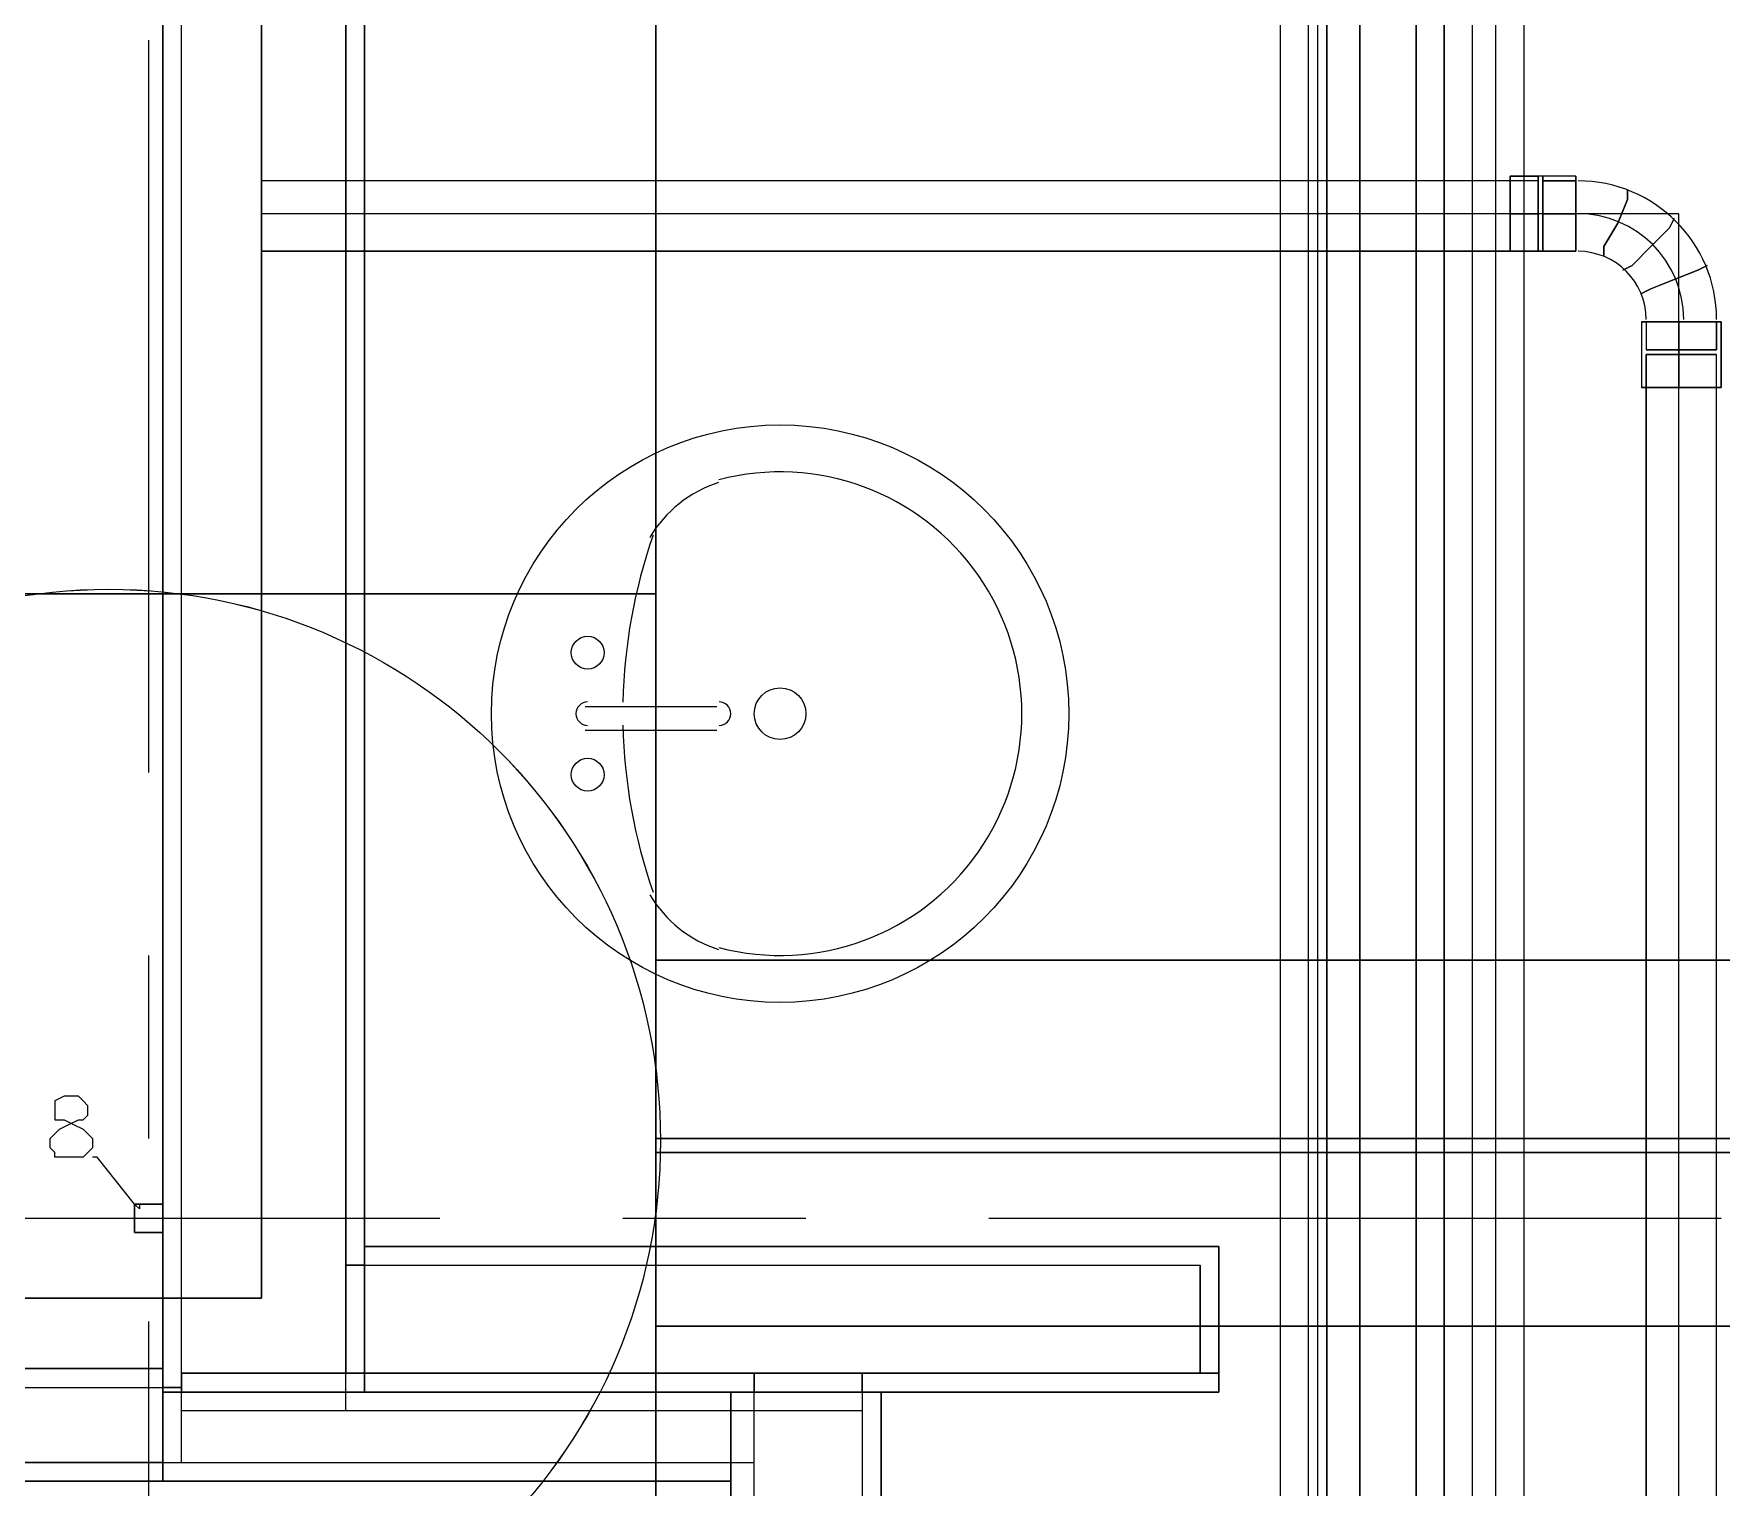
# Model space of a CAD drawing. Header units: metres. Extents: x 114 to 218, y 8 to 180.
# Drawn here: x 165.1 to 170.63, y 77.75 to 82.51 of the extents above; entities that cross this region are included whole.
import ezdxf

# ---------------------------------------------------------------- set-up
doc = ezdxf.new("R2010")
doc.units = ezdxf.units.M
doc.header["$MEASUREMENT"] = 0
for name, color, linetype in [('_Route', 7, 'Continuous'), ('A-2D-I-WALL', 7, 'Continuous'), ('A-2D-SANR-FIXT', 7, 'Continuous'), ('A-3D-I-WALL', 7, 'Continuous'), ('A-TFP-GRID-REFERENCE', 7, 'Continuous'), ('A_GRID', 7, 'Continuous'), ('PL-DHW-Pipe', 7, 'Continuous'), ('PL-DHW-Pipe_Fitting-Insulation', 7, 'Continuous'), ('PL-DHWR-Pipe', 7, 'Continuous'), ('PL-DHWR-Pipe_Fitting-Insulation', 7, 'Continuous'), ('PL-VA-Connector', 7, 'Continuous'), ('PL-VA-Fitting', 7, 'Continuous'), ('PL-VA-Pipe', 7, 'Continuous'), ('S-3D-BEAM', 7, 'Continuous'), ('S-3D-FTNG', 7, 'Continuous'), ('S-3D-PILR', 7, 'Continuous'), ('S-3D-SLAB', 7, 'Continuous'), ('S-3D-WALL', 7, 'Continuous')]:
    doc.layers.add(name, color=color, linetype=linetype)

msp = doc.modelspace()

# ---------------------------------------------------------------- linework, layer by layer
at = {"layer": '_Route', "color": 4, "true_color": 0x00ffff}
for points in [[(126.489, 57.984), (150.623, 57.984), (150.623, 65.1518), (169.8193, 65.1518), (169.8193, 85.5019), (182.2324, 85.5019)], [(126.489, 57.984), (150.623, 57.984), (150.623, 65.1518), (169.8193, 65.1518), (169.8193, 85.5019), (182.2324, 85.5019)], [(193.461, 85.4557), (193.461, 85.0712), (169.3117, 85.0712), (169.3117, 65.721), (150.623, 65.721), (150.623, 77.2265), (141.1786, 77.2265), (140.8402, 77.2265), (130.5806, 77.2265), (130.2422, 77.2265), (126.489, 77.2265)], [(193.461, 85.4557), (193.461, 85.0712), (169.3117, 85.0712), (169.3117, 65.721), (150.623, 65.721), (150.623, 77.2265), (141.1786, 77.2265), (140.8402, 77.2265), (130.5806, 77.2265), (130.2422, 77.2265), (126.489, 77.2265)], [(183.3091, 76.2267), (182.6785, 76.8573), (170.4961, 76.8573), (170.4961, 81.9179), (165.8508, 81.9179)], [(183.3091, 76.2267), (182.6785, 76.8573), (170.4961, 76.8573), (170.4961, 81.9179), (165.8508, 81.9179)]]:
    msp.add_lwpolyline(points, dxfattribs=at)
at = {"layer": 'A-2D-I-WALL', "color": 9, "true_color": 0xbababa}
for points in [[(165.5894, 77.8264), (165.5894, 86.1018)], [(166.1277, 77.9956), (166.1277, 86.1018)], [(166.1892, 78.5339), (166.1892, 85.6711)], [(168.9887, 78.5339), (166.1892, 78.5339)], [(166.1892, 78.5339), (166.1892, 78.4724)], [(167.8812, 78.0571), (168.9887, 78.0571), (168.9887, 78.5339)], [(166.1277, 78.4724), (168.9272, 78.4724), (168.9272, 78.1186)], [(166.1277, 78.1186), (167.4659, 78.1186)], [(166.1892, 78.1186), (166.1892, 78.0571)], [(167.4659, 78.0571), (167.4659, 78.1186)], [(167.8197, 78.1186), (168.9272, 78.1186)], [(167.8197, 78.1186), (167.8197, 69.4126)], [(150.6845, 78.0725), (165.5894, 78.0725)], [(166.1277, 78.0571), (166.6969, 78.0571)], [(166.6969, 78.0571), (167.389, 78.0571)], [(167.8812, 69.4741), (167.8812, 78.0571)], [(167.8197, 77.9956), (165.5894, 77.9956)], [(167.4659, 67.536), (167.4659, 77.9956)], [(154.6683, 77.8264), (167.4659, 77.8264)], [(167.389, 77.7649), (167.389, 77.8264)], [(154.7914, 77.7649), (167.389, 77.7649)], [(167.389, 77.7649), (167.389, 67.5975)]]:
    msp.add_lwpolyline(points, dxfattribs=at)
at = {"layer": 'A-2D-SANR-FIXT', "color": 9, "true_color": 0xbababa}
for points in [[(166.9122, 80.3028), (167.3429, 80.3028)], [(166.9122, 80.2259), (167.3429, 80.2259)]]:
    msp.add_lwpolyline(points, dxfattribs=at)
for centre, radius in [((167.5505, 80.2798), 0.946), ((166.9199, 80.4797), 0.0538), ((167.5505, 80.2798), 0.0846), ((166.9199, 80.0798), 0.0538)]:
    msp.add_circle(centre, radius, dxfattribs=at)
for centre, radius, start, end in [((167.5506, 80.2798), 0.7921, 255.3039, 104.6956), ((167.4736, 80.6489), 0.4076, 107.8096, 149.2062), ((168.8117, 80.2796), 1.7765, 160.7829, 178.7854), ((166.9199, 80.2798), 0.0385, 90, 270), ((167.3506, 80.2798), 0.0385, 270, 90), ((168.8117, 80.28), 1.7765, 181.2146, 199.2171), ((167.4736, 79.8952), 0.4076, 210.7916, 252.1904)]:
    msp.add_arc(centre, radius, start, end, dxfattribs=at)
at = {"layer": 'A-3D-I-WALL', "color": 42, "true_color": 0xdda500}
for points in [[(165.5278, 78.0571), (166.1892, 78.0571), (166.1892, 78.5339), (166.1892, 85.6711), (166.1892, 86.1633), (165.897, 86.1633), (165.5278, 86.1633), (166.1892, 86.1633), (166.1892, 85.6711), (166.1892, 78.5339), (166.1892, 78.0571), (166.1277, 78.0571), (165.5894, 78.0571), (165.5278, 78.0571)], [(165.5278, 86.1633), (165.5278, 78.134), (165.5278, 78.0571), (165.5278, 78.134), (165.5278, 86.1018), (165.5278, 86.1633)], [(165.5894, 78.0725), (165.5894, 78.1186), (165.5894, 86.1018), (165.5278, 86.1018), (165.5278, 78.134), (165.5278, 78.0725), (165.5894, 78.0725)], [(166.1892, 78.4724), (166.1892, 78.5339), (166.1892, 85.6711), (166.1892, 85.7326), (166.1277, 85.7326), (166.1277, 78.4724), (166.1892, 78.4724)], [(168.9887, 78.5339), (166.1892, 78.5339), (166.1892, 78.4724), (168.9272, 78.4724), (168.9272, 78.1186), (168.9887, 78.1186), (168.9887, 78.4724), (168.9887, 78.5339)], [(168.9887, 78.5339), (166.1892, 78.5339), (166.1892, 78.0571), (167.389, 78.0571), (167.8812, 78.0571), (168.9887, 78.0571), (168.9887, 78.5339), (168.9887, 78.4724), (168.9887, 78.1186), (168.9887, 78.0571), (167.8812, 78.0571), (167.389, 78.0571), (166.1892, 78.0571), (166.1892, 78.5339), (168.9887, 78.5339)], [(166.1892, 78.5339), (166.1892, 78.5339)], [(166.1892, 78.5339), (166.1892, 78.5339)], [(166.1892, 78.5339), (166.1892, 78.5339)], [(166.1892, 78.5339), (166.1892, 78.5339)], [(166.1892, 78.5339), (166.1892, 78.5339)], [(168.9887, 78.5339), (168.9887, 78.5339)], [(168.9887, 78.5339), (168.9887, 78.5339)], [(165.5894, 78.1186), (166.1277, 78.1186), (166.1277, 78.4724)], [(166.1892, 78.4724), (166.1277, 78.4724), (166.1277, 78.1186), (166.1892, 78.1186)], [(166.1277, 78.4724), (166.1277, 78.4724)], [(166.1277, 78.4724), (166.1277, 78.4724)], [(166.1892, 78.4724), (166.1892, 78.4724)], [(166.1892, 78.4724), (166.1892, 78.4724)], [(168.9272, 78.1186), (168.9272, 78.4724)], [(168.9272, 78.4724), (168.9272, 78.4724)], [(168.9887, 78.4724), (168.9887, 78.4724)], [(168.9887, 78.4724), (168.9887, 78.4724)], [(165.5278, 78.134), (155.2836, 78.134), (154.7914, 78.134), (154.7299, 78.134), (154.6683, 78.134), (154.0685, 78.134), (154.0685, 78.0725), (154.6683, 78.0725), (154.7914, 78.0725), (165.5278, 78.0725), (165.5278, 78.134)], [(165.5278, 78.134), (154.7914, 78.134), (154.7914, 77.7649), (165.5278, 77.7649), (165.5278, 78.0571), (165.5278, 78.134), (165.5278, 78.0571), (165.5278, 77.7649), (154.7914, 77.7649), (154.7914, 78.134), (165.5278, 78.134)], [(165.5278, 78.134), (165.5278, 78.134)], [(165.5278, 78.134), (165.5278, 78.134)], [(165.5278, 78.134), (165.5278, 78.134)], [(165.5278, 78.134), (165.5278, 78.134)], [(166.1892, 78.1186), (166.1277, 78.1186), (165.5894, 78.1186), (165.5894, 78.0725), (165.5894, 78.0571), (166.1277, 78.0571), (166.1892, 78.0571), (166.1892, 78.1186)], [(165.5894, 78.1186), (165.5894, 78.1186)], [(165.5894, 78.1186), (165.5894, 78.1186)], [(166.1277, 78.1186), (166.1277, 78.1186)], [(166.1277, 78.1186), (166.1277, 78.1186)], [(166.1277, 78.1186), (166.1277, 78.1186)], [(167.4659, 78.0571), (167.4659, 78.1186), (166.1892, 78.1186), (166.1892, 78.0571), (167.389, 78.0571), (167.4659, 78.0571)], [(166.1892, 78.1186), (166.1892, 78.1186)], [(166.1892, 78.1186), (166.1892, 78.1186)], [(167.4659, 78.1186), (167.8197, 78.1186)], [(167.4659, 78.1186), (167.4659, 78.1186)], [(167.8197, 78.0571), (167.8197, 78.1186), (167.4659, 78.1186), (167.4659, 78.0571)], [(167.4659, 78.1186), (167.4659, 78.1186)], [(167.8197, 78.0571), (167.8812, 78.0571), (168.9887, 78.0571), (168.9887, 78.1186), (168.9272, 78.1186), (167.8197, 78.1186), (167.8197, 78.0571)], [(167.8197, 78.1186), (167.8197, 78.1186)], [(167.8197, 78.1186), (167.8197, 78.1186)], [(168.9272, 78.1186), (168.9272, 78.1186)], [(168.9887, 78.1186), (168.9887, 78.1186)], [(168.9887, 78.1186), (168.9887, 78.1186)], [(165.5278, 77.8264), (165.5278, 78.0571), (165.5894, 78.0571), (165.5894, 78.0725), (165.5278, 78.0725)], [(165.5278, 78.0725), (165.5278, 78.0725)], [(165.5278, 78.0725), (165.5278, 78.0725)], [(165.5278, 78.0571), (165.5278, 78.0571)], [(165.5278, 78.0571), (165.5278, 78.0571)], [(165.5278, 78.0571), (165.5278, 78.0571)], [(165.5278, 78.0571), (165.5278, 78.0571)], [(165.5278, 78.0571), (165.5278, 77.7649), (165.5278, 78.0571)], [(165.5278, 78.0571), (167.389, 78.0571), (166.1892, 78.0571), (165.5278, 78.0571)], [(165.5278, 78.0571), (165.5278, 78.0571)], [(165.5894, 78.0725), (165.5894, 78.0725)], [(165.5894, 78.0725), (165.5894, 78.0725)], [(165.5894, 78.0725), (165.5894, 78.0725)], [(165.5894, 78.0571), (165.5894, 78.0571)], [(165.5894, 78.0571), (165.5894, 78.0571)], [(165.5894, 78.0571), (165.5894, 78.0571)], [(166.1277, 78.0571), (166.1277, 78.0571)], [(166.1277, 78.0571), (166.1277, 78.0571)], [(166.1892, 78.0571), (166.1892, 78.0571)], [(166.1892, 78.0571), (166.1892, 78.0571)], [(166.1892, 78.0571), (166.1892, 78.0571)], [(166.1892, 78.0571), (166.1892, 78.0571)], [(166.1892, 78.0571), (166.1892, 78.0571)], [(167.389, 78.0571), (167.389, 78.0571)], [(167.389, 78.0571), (167.389, 78.0571)], [(167.389, 78.0571), (167.389, 78.0571)], [(167.389, 78.0571), (167.389, 67.5975), (167.4659, 67.5975), (167.4659, 78.0571), (167.389, 78.0571), (167.8812, 78.0571), (167.8812, 67.5975)], [(167.389, 78.0571), (167.8812, 78.0571), (167.8812, 69.4741), (167.8812, 68.9973), (167.8812, 67.5975), (167.389, 67.5975), (167.389, 78.0571), (167.389, 67.5975)], [(167.389, 78.0571), (167.389, 78.0571)], [(167.389, 78.0571), (167.389, 78.0571)], [(167.389, 77.7649), (167.389, 78.0571)], [(167.389, 78.0571), (167.389, 77.7649)], [(167.389, 78.0571), (167.389, 78.0571)], [(167.4659, 78.0571), (167.4659, 78.0571)], [(167.4659, 78.0571), (167.4659, 78.0571)], [(167.8197, 78.0571), (167.8197, 78.0571)], [(167.8197, 67.5975), (167.8812, 67.5975), (167.8812, 78.0571), (167.8197, 78.0571), (167.8197, 67.5975)], [(167.8197, 78.0571), (167.8197, 78.0571)], [(167.8812, 78.0571), (167.8812, 78.0571)], [(167.8812, 78.0571), (167.8812, 78.0571)], [(167.8812, 78.0571), (167.8812, 78.0571)], [(167.8812, 78.0571), (167.8812, 78.0571)], [(167.8812, 78.0571), (167.8812, 78.0571)], [(167.8812, 78.0571), (167.8812, 78.0571)], [(168.9887, 78.0571), (168.9887, 78.0571)], [(168.9887, 78.0571), (168.9887, 78.0571)], [(154.7914, 77.8264), (154.7914, 77.7649), (165.5278, 77.7649), (165.5278, 77.8264), (154.7914, 77.8264)], [(165.5278, 77.8264), (165.5278, 77.8264)], [(165.5278, 77.7649), (165.5278, 77.7649)], [(165.5278, 77.7649), (165.5278, 77.7649)], [(165.5278, 77.7649), (167.389, 77.7649), (165.5278, 77.7649)], [(165.5278, 77.7649), (165.5278, 77.7649)], [(167.389, 77.7649), (167.389, 77.7649)]]:
    msp.add_lwpolyline(points, dxfattribs=at)
at = {"layer": 'A-TFP-GRID-REFERENCE', "color": 1, "true_color": 0xff0000}
for points in [[(165.2048, 79.0262), (165.1741, 79.0108), (165.1741, 78.9954), (165.1741, 78.9646), (165.1741, 78.9493), (165.2048, 78.9493), (165.2356, 78.9339), (165.2663, 78.9185), (165.2817, 78.9031), (165.2971, 78.8877), (165.2971, 78.857), (165.2817, 78.8416), (165.2663, 78.8262), (165.251, 78.8262), (165.2048, 78.8262), (165.1741, 78.8262), (165.1741, 78.8416), (165.1587, 78.857), (165.1587, 78.8877), (165.1741, 78.9031), (165.1894, 78.9185), (165.2202, 78.9339), (165.251, 78.9493), (165.2663, 78.9493), (165.2817, 78.9646), (165.2817, 78.9954), (165.2663, 79.0108), (165.251, 79.0262), (165.2048, 79.0262)], [(165.4355, 78.6724), (165.3125, 78.8262), (165.2971, 78.8262)], [(165.5278, 78.6724), (165.4355, 78.6724), (165.4355, 78.5801), (165.4355, 78.6724), (165.5278, 78.6724)], [(165.4355, 78.6724), (165.4355, 78.6724)], [(165.4355, 78.6724), (165.4355, 78.6724)], [(165.4509, 78.6724), (165.4509, 78.657), (165.4355, 78.6724), (165.4509, 78.6724), (165.4509, 78.6724)], [(165.5278, 78.5801), (165.5278, 78.6724), (165.5278, 78.5801)], [(165.5278, 78.6724), (165.5278, 78.6724)], [(165.5278, 78.6724), (165.5278, 78.6724)], [(165.5278, 78.5801), (165.4355, 78.5801), (165.5278, 78.5801)], [(165.4355, 78.5801), (165.4355, 78.5801)], [(165.4355, 78.5801), (165.4355, 78.5801)], [(165.5278, 78.5801), (165.5278, 78.5801)]]:
    msp.add_lwpolyline(points, dxfattribs=at)
at = {"layer": 'A_GRID', "color": 1, "true_color": 0xff0000}
for points in [[(165.4817, 80.0875), (165.4817, 82.487)], [(165.4817, 78.8877), (165.4817, 79.4876)], [(166.4354, 78.6262), (164.0358, 78.6262)], [(167.6351, 78.6262), (167.0352, 78.6262)], [(170.6346, 78.6262), (168.235, 78.6262)], [(165.4817, 75.8883), (165.4817, 78.2878)]]:
    msp.add_lwpolyline(points, dxfattribs=at)
at = {"layer": 'PL-DHW-Pipe', "color": 1, "true_color": 0xff0000}
for points in [[(169.727, 65.2749), (169.727, 84.4405)], [(169.727, 84.4405), (169.727, 65.2749)], [(169.727, 65.2749), (169.727, 84.4405)], [(169.727, 84.4405), (169.727, 65.2749)], [(169.8193, 65.2749), (169.8193, 84.4405)], [(169.8193, 65.2749), (169.8193, 84.4405)], [(169.8193, 65.2749), (169.8193, 84.4405)], [(169.8193, 65.2749), (169.8193, 84.4405)], [(169.8962, 65.2749), (169.8962, 84.4405)], [(169.8962, 65.2749), (169.8962, 84.4405)], [(169.8962, 65.2749), (169.8962, 84.4405)], [(169.8962, 65.2749), (169.8962, 84.4405)]]:
    msp.add_lwpolyline(points, dxfattribs=at)
at = {"layer": 'PL-DHW-Pipe_Fitting-Insulation', "color": 7, "true_color": 0xfafafa}
for points in [[(169.6348, 65.2749), (169.6348, 84.4405)], [(169.6348, 84.4405), (169.6348, 65.2749)], [(169.6348, 65.2749), (169.6348, 84.4405)], [(169.6348, 84.4405), (169.6348, 65.2749)], [(169.8193, 65.2749), (169.8193, 84.4405)], [(169.8193, 65.2749), (169.8193, 84.4405)], [(169.8193, 65.2749), (169.8193, 84.4405)], [(169.8193, 65.2749), (169.8193, 84.4405)], [(169.9885, 65.2749), (169.9885, 84.4405)], [(169.9885, 65.2749), (169.9885, 84.4405)], [(169.9885, 65.2749), (169.9885, 84.4405)], [(169.9885, 65.2749), (169.9885, 84.4405)]]:
    msp.add_lwpolyline(points, dxfattribs=at)
at = {"layer": 'PL-DHWR-Pipe', "color": 30, "true_color": 0xff7f00}
for points in [[(169.281, 85.0404), (169.281, 65.7671)], [(169.281, 85.0404), (169.281, 65.7671)], [(169.281, 85.0404), (169.281, 65.7671)], [(169.281, 85.0404), (169.281, 65.7671)], [(169.3117, 85.0404), (169.3117, 65.7671)], [(169.3117, 85.0404), (169.3117, 65.7671)], [(169.3117, 85.0404), (169.3117, 65.7671)], [(169.3117, 85.0404), (169.3117, 65.7671)], [(169.3425, 85.0404), (169.3425, 65.7671)], [(169.3425, 65.7671), (169.3425, 65.7671), (169.3425, 85.0404)], [(169.3425, 85.0404), (169.3425, 65.7671)], [(169.3425, 65.7671), (169.3425, 65.7671), (169.3425, 85.0404)]]:
    msp.add_lwpolyline(points, dxfattribs=at)
at = {"layer": 'PL-DHWR-Pipe_Fitting-Insulation', "color": 7, "true_color": 0xfafafa}
for points in [[(169.1887, 85.0404), (169.1887, 65.7671)], [(169.1887, 85.0404), (169.1887, 65.7671)], [(169.1887, 85.0404), (169.1887, 65.7671)], [(169.1887, 85.0404), (169.1887, 65.7671)], [(169.3117, 85.0404), (169.3117, 65.7671)], [(169.3117, 85.0404), (169.3117, 65.7671)], [(169.3117, 85.0404), (169.3117, 65.7671)], [(169.3117, 85.0404), (169.3117, 65.7671)], [(169.4502, 85.0404), (169.4502, 65.7671)], [(169.4502, 65.7671), (169.4502, 65.7671), (169.4502, 85.0404)], [(169.4502, 85.0404), (169.4502, 65.7671)], [(169.4502, 65.7671), (169.4502, 65.7671), (169.4502, 85.0404)]]:
    msp.add_lwpolyline(points, dxfattribs=at)
at = {"layer": 'PL-VA-Connector', "color": 171, "true_color": 0x7f7fff}
for points in [[(169.9424, 82.041), (169.9424, 81.9948), (169.9424, 81.9179), (169.9424, 81.8256), (169.9424, 81.7949), (169.9424, 81.8256), (169.9424, 81.9179), (169.9424, 81.9948), (169.9424, 82.041), (169.9424, 82.0256), (169.9424, 81.9794), (169.9424, 81.9179), (169.9424, 81.8564), (169.9424, 81.8103), (169.9424, 81.7949), (169.9424, 81.8103), (169.9424, 81.8564), (169.9424, 81.9179), (169.9424, 81.9794), (169.9424, 82.0256), (169.9424, 82.041)], [(169.9424, 82.041), (170.0347, 82.041)], [(170.1577, 82.041), (169.9424, 82.041)], [(170.0347, 82.041), (169.9424, 82.041)], [(170.1577, 82.041), (169.9424, 82.041)], [(169.9424, 82.041), (169.9424, 81.9948), (169.9424, 81.9179), (169.9424, 81.8256), (169.9424, 81.7949), (169.9424, 81.8256), (169.9424, 81.9179), (169.9424, 81.9948), (169.9424, 82.041), (169.9424, 82.0256), (169.9424, 81.9794), (169.9424, 81.9179), (169.9424, 81.8564), (169.9424, 81.8103), (169.9424, 81.7949), (169.9424, 81.8103), (169.9424, 81.8564), (169.9424, 81.9179), (169.9424, 81.9794), (169.9424, 82.0256), (169.9424, 82.041)], [(169.9424, 82.041), (170.0347, 82.041)], [(170.1577, 82.041), (169.9424, 82.041)], [(170.0347, 82.041), (169.9424, 82.041)], [(170.1577, 82.041), (169.9424, 82.041)], [(170.0347, 81.7949), (170.0347, 81.8256), (170.0347, 81.9179), (170.0347, 81.9948), (170.0347, 82.041), (170.0347, 81.9948), (170.0347, 81.9179), (170.0347, 81.8256), (170.0347, 81.7949)], [(170.0347, 81.7949), (170.0347, 81.8256), (170.0347, 81.9179), (170.0347, 81.9948), (170.0347, 82.041), (170.0347, 81.9948), (170.0347, 81.9179), (170.0347, 81.8256), (170.0347, 81.7949)], [(170.0501, 82.041), (170.0501, 81.9948), (170.0501, 81.9179), (170.0501, 81.8256), (170.0501, 81.7949), (170.0501, 81.8256), (170.0501, 81.9179), (170.0501, 81.9948), (170.0501, 82.041)], [(170.1577, 82.041), (170.0501, 82.041)], [(170.0501, 82.041), (170.0501, 82.041)], [(170.1577, 82.041), (170.0501, 82.041)], [(170.0501, 82.041), (170.0501, 81.9948), (170.0501, 81.9179), (170.0501, 81.8256), (170.0501, 81.7949), (170.0501, 81.8256), (170.0501, 81.9179), (170.0501, 81.9948), (170.0501, 82.041)], [(170.1577, 82.041), (170.0501, 82.041)], [(170.0501, 82.041), (170.0501, 82.041)], [(170.1577, 82.041), (170.0501, 82.041)], [(170.1577, 81.7949), (170.1577, 81.8256), (170.1577, 81.9179), (170.1577, 81.9948), (170.1577, 82.041), (170.1577, 81.9948), (170.1577, 81.9179), (170.1577, 81.8256), (170.1577, 81.7949), (170.1577, 81.8103), (170.1577, 81.8564), (170.1577, 81.9179), (170.1577, 81.9794), (170.1577, 82.0256), (170.1577, 82.041), (170.1577, 82.0256), (170.1577, 81.9794), (170.1577, 81.9179), (170.1577, 81.8564), (170.1577, 81.8103), (170.1577, 81.7949)], [(170.1577, 82.041), (170.1577, 82.041)], [(170.1577, 81.7949), (170.1577, 81.8256), (170.1577, 81.9179), (170.1577, 81.9948), (170.1577, 82.041), (170.1577, 81.9948), (170.1577, 81.9179), (170.1577, 81.8256), (170.1577, 81.7949), (170.1577, 81.8103), (170.1577, 81.8564), (170.1577, 81.9179), (170.1577, 81.9794), (170.1577, 82.0256), (170.1577, 82.041), (170.1577, 82.0256), (170.1577, 81.9794), (170.1577, 81.9179), (170.1577, 81.8564), (170.1577, 81.8103), (170.1577, 81.7949)], [(170.1577, 82.041), (170.1577, 82.041)], [(169.9424, 81.9179), (170.0347, 81.9179)], [(169.9424, 81.9179), (170.0347, 81.9179)], [(170.1577, 81.9179), (169.9424, 81.9179)], [(170.1577, 81.9179), (169.9424, 81.9179)], [(169.9424, 81.9179), (170.0347, 81.9179)], [(169.9424, 81.9179), (170.0347, 81.9179)], [(170.1577, 81.9179), (169.9424, 81.9179)], [(170.1577, 81.9179), (169.9424, 81.9179)], [(170.1577, 81.9179), (170.0501, 81.9179)], [(170.1577, 81.9179), (170.0501, 81.9179)], [(170.1577, 81.9179), (170.0501, 81.9179)], [(170.1577, 81.9179), (170.0501, 81.9179)], [(169.9424, 81.7949), (170.0347, 81.7949)], [(170.1577, 81.7949), (169.9424, 81.7949)], [(169.9424, 81.7949), (169.9424, 81.7949)], [(169.9424, 81.7949), (170.0347, 81.7949)], [(169.9424, 81.7949), (170.1577, 81.7949)], [(169.9424, 81.7949), (170.0347, 81.7949)], [(170.1577, 81.7949), (169.9424, 81.7949)], [(169.9424, 81.7949), (169.9424, 81.7949)], [(169.9424, 81.7949), (170.0347, 81.7949)], [(169.9424, 81.7949), (170.1577, 81.7949)], [(170.0347, 81.7949), (170.0347, 81.7949)], [(170.0347, 81.7949), (170.0347, 81.7949)], [(170.1577, 81.7949), (170.0501, 81.7949)], [(170.0501, 81.7949), (170.1577, 81.7949)], [(170.1577, 81.7949), (170.0501, 81.7949)], [(170.0501, 81.7949), (170.1577, 81.7949)], [(170.6346, 81.5641), (170.6038, 81.5641), (170.5577, 81.5641), (170.4961, 81.5641), (170.4346, 81.5641), (170.3885, 81.5641), (170.3731, 81.5641), (170.3885, 81.5641), (170.4346, 81.5641), (170.4961, 81.5641), (170.5577, 81.5641), (170.6038, 81.5641), (170.6346, 81.5641)], [(170.3731, 81.5641), (170.3731, 81.3488)], [(170.3731, 81.5641), (170.3731, 81.3488)], [(170.6346, 81.5641), (170.6038, 81.5641), (170.5577, 81.5641), (170.4961, 81.5641), (170.4346, 81.5641), (170.3885, 81.5641), (170.3731, 81.5641), (170.3885, 81.5641), (170.4346, 81.5641), (170.4961, 81.5641), (170.5577, 81.5641), (170.6038, 81.5641), (170.6346, 81.5641)], [(170.3731, 81.5641), (170.3731, 81.3488)], [(170.3731, 81.5641), (170.3731, 81.3488)], [(170.6192, 81.5641), (170.5884, 81.5641), (170.4961, 81.5641), (170.4192, 81.5641), (170.3885, 81.5641), (170.4192, 81.5641), (170.4961, 81.5641), (170.5884, 81.5641), (170.6192, 81.5641)], [(170.3885, 81.5641), (170.3885, 81.4719)], [(170.3885, 81.5641), (170.3885, 81.4719)], [(170.6192, 81.5641), (170.5884, 81.5641), (170.4961, 81.5641), (170.4192, 81.5641), (170.3885, 81.5641), (170.4192, 81.5641), (170.4961, 81.5641), (170.5884, 81.5641), (170.6192, 81.5641)], [(170.3885, 81.5641), (170.3885, 81.4719)], [(170.3885, 81.5641), (170.3885, 81.4719)], [(170.4961, 81.5641), (170.4961, 81.4719)], [(170.4961, 81.5641), (170.4961, 81.4719)], [(170.4961, 81.5641), (170.4961, 81.3488)], [(170.4961, 81.5641), (170.4961, 81.3488)], [(170.4961, 81.5641), (170.4961, 81.4719)], [(170.4961, 81.5641), (170.4961, 81.4719)], [(170.4961, 81.5641), (170.4961, 81.3488)], [(170.4961, 81.5641), (170.4961, 81.3488)], [(170.6192, 81.5641), (170.6192, 81.4719)], [(170.6192, 81.5641), (170.6192, 81.5641)], [(170.6192, 81.4719), (170.6192, 81.5641)], [(170.6192, 81.5641), (170.6192, 81.4719)], [(170.6192, 81.5641), (170.6192, 81.5641)], [(170.6192, 81.4719), (170.6192, 81.5641)], [(170.6346, 81.5641), (170.6346, 81.3488)], [(170.6346, 81.5641), (170.6346, 81.5641)], [(170.6346, 81.3488), (170.6346, 81.5641)], [(170.6346, 81.5641), (170.6346, 81.3488)], [(170.6346, 81.5641), (170.6346, 81.5641)], [(170.6346, 81.3488), (170.6346, 81.5641)], [(170.3885, 81.4719), (170.4192, 81.4719), (170.4961, 81.4719), (170.5884, 81.4719), (170.6192, 81.4719), (170.5884, 81.4719), (170.4961, 81.4719), (170.4192, 81.4719), (170.3885, 81.4719)], [(170.3885, 81.4719), (170.4192, 81.4719), (170.4961, 81.4719), (170.5884, 81.4719), (170.6192, 81.4719), (170.5884, 81.4719), (170.4961, 81.4719), (170.4192, 81.4719), (170.3885, 81.4719)], [(170.6192, 81.4565), (170.5884, 81.4565), (170.4961, 81.4565), (170.4192, 81.4565), (170.3885, 81.4565), (170.4192, 81.4565), (170.4961, 81.4565), (170.5884, 81.4565), (170.6192, 81.4565)], [(170.3885, 81.3488), (170.3885, 81.4565)], [(170.3885, 81.4565), (170.3885, 81.4565)], [(170.3885, 81.4565), (170.3885, 81.3488)], [(170.6192, 81.4565), (170.5884, 81.4565), (170.4961, 81.4565), (170.4192, 81.4565), (170.3885, 81.4565), (170.4192, 81.4565), (170.4961, 81.4565), (170.5884, 81.4565), (170.6192, 81.4565)], [(170.3885, 81.3488), (170.3885, 81.4565)], [(170.3885, 81.4565), (170.3885, 81.4565)], [(170.3885, 81.4565), (170.3885, 81.3488)], [(170.4961, 81.3488), (170.4961, 81.4565)], [(170.4961, 81.3488), (170.4961, 81.4565)], [(170.4961, 81.3488), (170.4961, 81.4565)], [(170.4961, 81.3488), (170.4961, 81.4565)], [(170.6192, 81.4719), (170.6192, 81.4719)], [(170.6192, 81.4719), (170.6192, 81.4719)], [(170.6192, 81.3488), (170.6192, 81.4565)], [(170.6192, 81.3488), (170.6192, 81.4565)], [(170.6192, 81.3488), (170.6192, 81.4565)], [(170.6192, 81.3488), (170.6192, 81.4565)], [(170.3731, 81.3488), (170.3885, 81.3488), (170.4346, 81.3488), (170.4961, 81.3488), (170.5577, 81.3488), (170.6038, 81.3488), (170.6346, 81.3488), (170.6038, 81.3488), (170.5577, 81.3488), (170.4961, 81.3488), (170.4346, 81.3488), (170.3885, 81.3488), (170.4192, 81.3488), (170.4961, 81.3488), (170.5884, 81.3488), (170.6192, 81.3488), (170.5884, 81.3488), (170.4961, 81.3488), (170.4192, 81.3488), (170.3885, 81.3488), (170.3731, 81.3488)], [(170.3731, 81.3488), (170.3731, 81.3488)], [(170.3731, 81.3488), (170.3885, 81.3488), (170.4346, 81.3488), (170.4961, 81.3488), (170.5577, 81.3488), (170.6038, 81.3488), (170.6346, 81.3488), (170.6038, 81.3488), (170.5577, 81.3488), (170.4961, 81.3488), (170.4346, 81.3488), (170.3885, 81.3488), (170.4192, 81.3488), (170.4961, 81.3488), (170.5884, 81.3488), (170.6192, 81.3488), (170.5884, 81.3488), (170.4961, 81.3488), (170.4192, 81.3488), (170.3885, 81.3488), (170.3731, 81.3488)], [(170.3731, 81.3488), (170.3731, 81.3488)], [(170.3885, 81.3488), (170.3885, 81.3488)], [(170.3885, 81.3488), (170.3885, 81.3488)]]:
    msp.add_lwpolyline(points, dxfattribs=at)
at = {"layer": 'PL-VA-Fitting', "color": 171, "true_color": 0x7f7fff}
for points in [[(170.0501, 82.0256), (170.0501, 81.9948), (170.0501, 81.9179), (170.0501, 81.8256), (170.0501, 81.7949), (170.0501, 81.8256), (170.0501, 81.9179), (170.0501, 81.9948), (170.0501, 82.0256)], [(170.0501, 82.0256), (170.1577, 82.0256)], [(170.1577, 82.0256), (170.0501, 82.0256)], [(170.0501, 82.0256), (170.0501, 81.9948), (170.0501, 81.9179), (170.0501, 81.8256), (170.0501, 81.7949), (170.0501, 81.8256), (170.0501, 81.9179), (170.0501, 81.9948), (170.0501, 82.0256)], [(170.0501, 82.0256), (170.1577, 82.0256)], [(170.1577, 82.0256), (170.0501, 82.0256)], [(170.1577, 81.7949), (170.1577, 81.8256), (170.1577, 81.9179), (170.1577, 81.9948), (170.1577, 82.0256), (170.1577, 81.9948), (170.1577, 81.9179), (170.1577, 81.8256), (170.1577, 81.7949)], [(170.1577, 81.7949), (170.1577, 81.8256), (170.1577, 81.9179), (170.1577, 81.9948), (170.1577, 82.0256), (170.1577, 81.9948), (170.1577, 81.9179), (170.1577, 81.8256), (170.1577, 81.7949)], [(170.3269, 81.9948), (170.3269, 81.9641), (170.2962, 81.8872), (170.25, 81.8103), (170.25, 81.7795), (170.25, 81.8103), (170.2962, 81.8872), (170.3269, 81.9641), (170.3269, 81.9948)], [(170.3269, 81.9948), (170.3269, 81.9641), (170.2962, 81.8872), (170.25, 81.8103), (170.25, 81.7795), (170.25, 81.8103), (170.2962, 81.8872), (170.3269, 81.9641), (170.3269, 81.9948)], [(170.0501, 81.9179), (170.1577, 81.9179)], [(170.0501, 81.9179), (170.1577, 81.9179)], [(170.0501, 81.9179), (170.1577, 81.9179)], [(170.0501, 81.9179), (170.1577, 81.9179)], [(170.4807, 81.9025), (170.4654, 81.8718), (170.4038, 81.8103), (170.3423, 81.7487), (170.3116, 81.7333), (170.3423, 81.7487), (170.4038, 81.8103), (170.4654, 81.8718), (170.4807, 81.9025)], [(170.4807, 81.9025), (170.4654, 81.8718), (170.4038, 81.8103), (170.3423, 81.7487), (170.3116, 81.7333), (170.3423, 81.7487), (170.4038, 81.8103), (170.4654, 81.8718), (170.4807, 81.9025)], [(170.0501, 81.7949), (170.1577, 81.7949)], [(170.0501, 81.7949), (170.0501, 81.7949)], [(170.0501, 81.7949), (170.1577, 81.7949)], [(170.0501, 81.7949), (170.1577, 81.7949)], [(170.0501, 81.7949), (170.0501, 81.7949)], [(170.0501, 81.7949), (170.1577, 81.7949)], [(170.1577, 81.7949), (170.1577, 81.7949)], [(170.1577, 81.7949), (170.1577, 81.7949)], [(170.5884, 81.7487), (170.5577, 81.7333), (170.4807, 81.7026), (170.4038, 81.6718), (170.3731, 81.6564), (170.4038, 81.6718), (170.4807, 81.7026), (170.5577, 81.7333), (170.5884, 81.7487)], [(170.5884, 81.7487), (170.5577, 81.7333), (170.4807, 81.7026), (170.4038, 81.6718), (170.3731, 81.6564), (170.4038, 81.6718), (170.4807, 81.7026), (170.5577, 81.7333), (170.5884, 81.7487)], [(170.3885, 81.5641), (170.4192, 81.5641), (170.4961, 81.5641), (170.5884, 81.5641), (170.6192, 81.5641), (170.5884, 81.5641), (170.4961, 81.5641), (170.4192, 81.5641), (170.3885, 81.5641)], [(170.3885, 81.5641), (170.3885, 81.4719)], [(170.6192, 81.5641), (170.5884, 81.5641), (170.4961, 81.5641), (170.4192, 81.5641), (170.3885, 81.5641), (170.4192, 81.5641), (170.4961, 81.5641), (170.5884, 81.5641), (170.6192, 81.5641)], [(170.3885, 81.5641), (170.3885, 81.5641)], [(170.3885, 81.5641), (170.3885, 81.4719)], [(170.3885, 81.5641), (170.4192, 81.5641), (170.4961, 81.5641), (170.5884, 81.5641), (170.6192, 81.5641), (170.5884, 81.5641), (170.4961, 81.5641), (170.4192, 81.5641), (170.3885, 81.5641)], [(170.3885, 81.5641), (170.3885, 81.4719)], [(170.6192, 81.5641), (170.5884, 81.5641), (170.4961, 81.5641), (170.4192, 81.5641), (170.3885, 81.5641), (170.4192, 81.5641), (170.4961, 81.5641), (170.5884, 81.5641), (170.6192, 81.5641)], [(170.3885, 81.5641), (170.3885, 81.5641)], [(170.3885, 81.5641), (170.3885, 81.4719)], [(170.4961, 81.5641), (170.4961, 81.4719)], [(170.4961, 81.5641), (170.4961, 81.4719)], [(170.4961, 81.5641), (170.4961, 81.4719)], [(170.4961, 81.5641), (170.4961, 81.4719)], [(170.6192, 81.5641), (170.6192, 81.4719)], [(170.6192, 81.4719), (170.6192, 81.5641)], [(170.6192, 81.5641), (170.6192, 81.4719)], [(170.6192, 81.4719), (170.6192, 81.5641)], [(170.3885, 81.4719), (170.4192, 81.4719), (170.4961, 81.4719), (170.5884, 81.4719), (170.6192, 81.4719), (170.5884, 81.4719), (170.4961, 81.4719), (170.4192, 81.4719), (170.3885, 81.4719)], [(170.3885, 81.4719), (170.3885, 81.4719)], [(170.3885, 81.4719), (170.4192, 81.4719), (170.4961, 81.4719), (170.5884, 81.4719), (170.6192, 81.4719), (170.5884, 81.4719), (170.4961, 81.4719), (170.4192, 81.4719), (170.3885, 81.4719)], [(170.3885, 81.4719), (170.3885, 81.4719)]]:
    msp.add_lwpolyline(points, dxfattribs=at)
for radius in [0.4538, 0.4538, 0.4538, 0.4538, 0.3461, 0.3461, 0.3461, 0.3461, 0.223, 0.223, 0.223, 0.223]:
    msp.add_arc((170.1654, 81.5718), radius, 0, 90, dxfattribs=at)
at = {"layer": 'PL-VA-Pipe', "color": 171, "true_color": 0x7f7fff}
for points in [[(165.8508, 82.0256), (165.8508, 81.9948), (165.8508, 81.9179), (165.8508, 81.8256), (165.8508, 81.7949), (165.8508, 81.8256), (165.8508, 81.9179), (165.8508, 81.9948), (165.8508, 82.0256)], [(170.0347, 82.0256), (165.8508, 82.0256)], [(170.0347, 82.0256), (165.8508, 82.0256)], [(165.8508, 82.0256), (165.8508, 81.9948), (165.8508, 81.9179), (165.8508, 81.8256), (165.8508, 81.7949), (165.8508, 81.8256), (165.8508, 81.9179), (165.8508, 81.9948), (165.8508, 82.0256)], [(170.0347, 82.0256), (165.8508, 82.0256)], [(170.0347, 82.0256), (165.8508, 82.0256)], [(170.0347, 81.7949), (170.0347, 81.8256), (170.0347, 81.9179), (170.0347, 81.9948), (170.0347, 82.0256), (170.0347, 81.9948), (170.0347, 81.9179), (170.0347, 81.8256), (170.0347, 81.7949)], [(170.0347, 81.7949), (170.0347, 81.8256), (170.0347, 81.9179), (170.0347, 81.9948), (170.0347, 82.0256), (170.0347, 81.9948), (170.0347, 81.9179), (170.0347, 81.8256), (170.0347, 81.7949)], [(170.0347, 81.9179), (165.8508, 81.9179)], [(170.0347, 81.9179), (170.0347, 81.9179), (165.8508, 81.9179)], [(165.8508, 81.9179), (165.8508, 81.9179)], [(170.0347, 81.9179), (165.8508, 81.9179)], [(170.0347, 81.9179), (170.0347, 81.9179), (165.8508, 81.9179)], [(165.8508, 81.9179), (165.8508, 81.9179)], [(167.9428, 81.9179), (167.9428, 81.9179)], [(167.9428, 81.9179), (167.9428, 81.9179)], [(170.0347, 81.7949), (165.8508, 81.7949)], [(165.8508, 81.7949), (170.0347, 81.7949)], [(170.0347, 81.7949), (165.8508, 81.7949)], [(165.8508, 81.7949), (170.0347, 81.7949)], [(170.6192, 81.4565), (170.5884, 81.4565), (170.4961, 81.4565), (170.4192, 81.4565), (170.3885, 81.4565), (170.4192, 81.4565), (170.4961, 81.4565), (170.5884, 81.4565), (170.6192, 81.4565)], [(170.3885, 77.3188), (170.3885, 81.4565)], [(170.3885, 81.4565), (170.3885, 77.3188)], [(170.6192, 81.4565), (170.5884, 81.4565), (170.4961, 81.4565), (170.4192, 81.4565), (170.3885, 81.4565), (170.4192, 81.4565), (170.4961, 81.4565), (170.5884, 81.4565), (170.6192, 81.4565)], [(170.3885, 77.3188), (170.3885, 81.4565)], [(170.3885, 81.4565), (170.3885, 77.3188)], [(170.4961, 77.3188), (170.4961, 81.4565)], [(170.4961, 77.3188), (170.4961, 81.4565)], [(170.4961, 77.3188), (170.4961, 81.4565)], [(170.4961, 77.3188), (170.4961, 81.4565)], [(170.6192, 77.3188), (170.6192, 81.4565)], [(170.6192, 81.4565), (170.6192, 81.4565)], [(170.6192, 77.3188), (170.6192, 81.4565)], [(170.6192, 77.3188), (170.6192, 81.4565)], [(170.6192, 81.4565), (170.6192, 81.4565)], [(170.6192, 77.3188), (170.6192, 81.4565)]]:
    msp.add_lwpolyline(points, dxfattribs=at)
at = {"layer": 'S-3D-BEAM', "color": 4, "true_color": 0x00ffff}
for points in [[(201.7979, 79.4722), (167.1429, 79.4722), (201.7979, 79.4722)], [(167.1429, 78.2725), (167.1429, 79.4722), (167.1429, 79.4722), (201.7979, 79.4722), (201.7979, 78.2725), (167.1429, 78.2725)], [(167.1429, 79.4722), (167.1429, 78.2725), (167.1429, 78.2725), (201.7979, 78.2725), (201.7979, 79.4722), (167.1429, 79.4722)], [(201.7979, 79.4722), (167.1429, 79.4722), (201.7979, 79.4722)], [(167.1429, 78.8877), (167.1429, 79.4722), (167.1429, 79.4722), (201.7979, 79.4722), (201.7979, 78.8877), (167.1429, 78.8877)], [(167.1429, 78.8877), (167.1429, 79.4722), (167.1429, 78.8877), (167.1429, 78.8877), (201.7979, 78.8877), (201.7979, 79.4722), (167.1429, 79.4722), (167.1429, 79.4722), (167.1429, 78.2725), (167.1429, 78.8416)], [(167.1429, 78.8416), (167.1429, 78.2725), (167.1429, 78.2725), (167.1429, 79.4722), (167.1429, 78.8877)], [(167.1429, 79.4722), (167.1429, 79.4722)], [(201.7979, 78.8877), (167.1429, 78.8877), (201.7979, 78.8877)], [(167.1429, 78.8877), (167.1429, 78.8877)], [(167.1429, 78.8416), (167.1429, 78.2725), (167.1429, 78.2725), (201.7979, 78.2725), (201.7979, 78.8416), (167.1429, 78.8416)], [(201.7979, 78.8416), (167.1429, 78.8416), (201.7979, 78.8416)], [(167.1429, 78.2725), (167.1429, 78.8416), (167.1429, 78.8416), (201.7979, 78.8416), (201.7979, 78.2725), (167.1429, 78.2725)], [(167.1429, 78.8416), (167.1429, 78.8416)], [(201.7979, 78.2725), (167.1429, 78.2725), (201.7979, 78.2725)], [(201.7979, 78.2725), (167.1429, 78.2725), (201.7979, 78.2725)]]:
    msp.add_lwpolyline(points, dxfattribs=at)
at = {"layer": 'S-3D-FTNG', "color": 254, "true_color": 0xdcdcdc}
for points in [[(167.1429, 109.4666), (167.1429, 80.672), (163.5436, 80.672), (163.5436, 109.4666), (163.5436, 80.672), (167.1429, 80.672), (167.1429, 109.4666), (163.5436, 109.4666), (167.1429, 109.4666)], [(167.1429, 77.0727), (153.3455, 77.0727), (153.3455, 80.672), (167.1429, 80.672), (167.1429, 77.0727), (167.1429, 80.672), (153.3455, 80.672), (153.3455, 77.0727), (167.1429, 77.0727)], [(167.1429, 80.672), (167.1429, 80.672)], [(167.1429, 80.672), (167.1429, 80.672)], [(167.1429, 80.672), (167.1429, 80.672)]]:
    msp.add_lwpolyline(points, dxfattribs=at)
at = {"layer": 'S-3D-PILR', "color": 8, "true_color": 0x808080}
for points in [[(165.3433, 80.672), (165.3433, 80.672)], [(167.1429, 78.8723), (167.1429, 78.8723)]]:
    msp.add_lwpolyline(points, dxfattribs=at)
for radius in [1.8073, 1.8074]:
    msp.add_circle((165.351, 78.88), radius, dxfattribs=at)
at = {"layer": 'S-3D-SLAB', "color": 51, "true_color": 0xffff7f}
for points in [[(151.0536, 108.1591), (151.0536, 78.3647), (165.8508, 78.3647), (165.8508, 108.1591), (165.8508, 78.3647), (151.0536, 78.3647), (151.0536, 108.1591), (165.8508, 108.1591), (151.0536, 108.1591)], [(165.8508, 108.1591), (165.8508, 78.3647), (151.0536, 78.3647), (151.0536, 108.1591), (165.8508, 108.1591)], [(165.8508, 78.3647), (165.8508, 108.1591), (151.0536, 108.1591), (151.0536, 78.3647), (165.8508, 78.3647)], [(165.8508, 78.3647), (165.8508, 78.3647)], [(165.8508, 78.3647), (165.8508, 78.3647)], [(165.8508, 78.3647), (165.8508, 78.3647)], [(165.8508, 78.3647), (165.8508, 78.3647)], [(165.8508, 78.3647), (165.8508, 78.3647)]]:
    msp.add_lwpolyline(points, dxfattribs=at)
at = {"layer": 'S-3D-WALL', "color": 81, "true_color": 0x9fff7f}
for points in [[(164.851, 101.0835), (165.8508, 101.0835), (164.851, 101.0835), (164.851, 79.3646), (152.0534, 79.3646), (152.0534, 107.1593), (164.851, 107.1593), (164.851, 105.1443), (165.8508, 105.1443), (165.8508, 108.1591), (151.0536, 108.1591), (151.0536, 78.3647), (165.8508, 78.3647), (165.8508, 101.0835)], [(165.8508, 78.3647), (151.0536, 78.3647), (151.0536, 108.1591)], [(151.0536, 108.1591), (165.8508, 108.1591), (165.8508, 78.3647)], [(165.8508, 78.3647), (165.8508, 78.3647)], [(165.8508, 78.3647), (165.8508, 78.3647)]]:
    msp.add_lwpolyline(points, dxfattribs=at)

doc.saveas('drawing.dxf')
